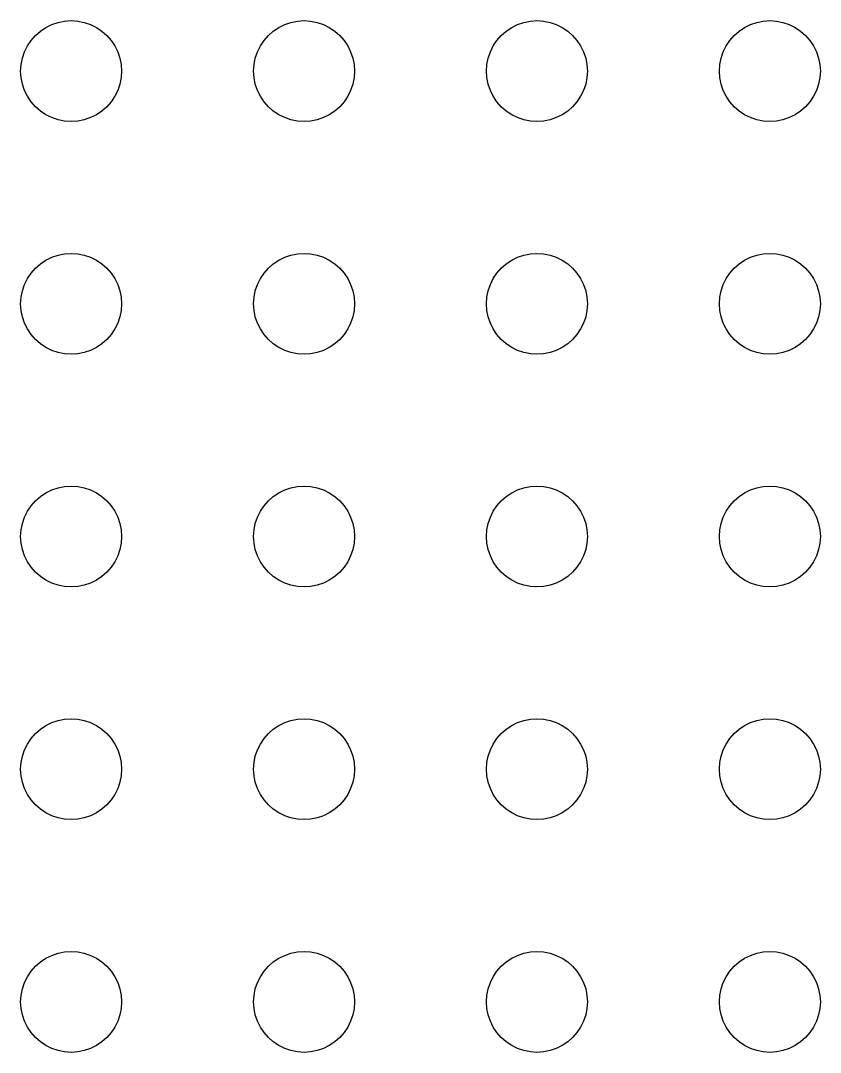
# Model space of a CAD drawing. Header units: metres. Extents: x -126 to 126, y -126 to 126.
# Drawn here: x -63.2 to -11.8, y -3.2 to 63.2 of the extents above; entities that cross this region are included whole.
import ezdxf

# ---------------------------------------------------------------- set-up
doc = ezdxf.new("R2010")
doc.units = ezdxf.units.M

msp = doc.modelspace()

# ---------------------------------------------------------------- linework, layer by layer
for p, q in [((-60.8412, 63.1393), (-60.4242, 63.2222)), ((-60.4242, 63.2222), (-60, 63.25)), ((-60, 63.25), (-59.5758, 63.2222)), ((-59.5758, 63.2222), (-59.1588, 63.1393)), ((-45.8412, 63.1393), (-45.4242, 63.2222)), ((-45.4242, 63.2222), (-45, 63.25)), ((-45, 63.25), (-44.5758, 63.2222)), ((-44.5758, 63.2222), (-44.1588, 63.1393)), ((-30.8412, 63.1393), (-30.4242, 63.2222)), ((-30.4242, 63.2222), (-30, 63.25)), ((-30, 63.25), (-29.5758, 63.2222)), ((-29.5758, 63.2222), (-29.1588, 63.1393)), ((-15.8412, 63.1393), (-15.4242, 63.2222)), ((-15.4242, 63.2222), (-15, 63.25)), ((-15, 63.25), (-14.5758, 63.2222)), ((-14.5758, 63.2222), (-14.1588, 63.1393)), ((-62.2981, 62.2981), (-61.9785, 62.5784)), ((-61.9785, 62.5784), (-61.625, 62.8146)), ((-61.625, 62.8146), (-61.2437, 63.0026)), ((-61.2437, 63.0026), (-60.8412, 63.1393)), ((-59.1588, 63.1393), (-58.7563, 63.0026)), ((-58.7563, 63.0026), (-58.375, 62.8146)), ((-58.375, 62.8146), (-58.0215, 62.5784)), ((-58.0215, 62.5784), (-57.7019, 62.2981)), ((-47.2981, 62.2981), (-46.9785, 62.5784)), ((-46.9785, 62.5784), (-46.625, 62.8146)), ((-46.625, 62.8146), (-46.2437, 63.0026)), ((-46.2437, 63.0026), (-45.8412, 63.1393)), ((-44.1588, 63.1393), (-43.7563, 63.0026)), ((-43.7563, 63.0026), (-43.375, 62.8146)), ((-43.375, 62.8146), (-43.0215, 62.5784)), ((-43.0215, 62.5784), (-42.7019, 62.2981)), ((-32.2981, 62.2981), (-31.9785, 62.5784)), ((-31.9785, 62.5784), (-31.625, 62.8146)), ((-31.625, 62.8146), (-31.2437, 63.0026)), ((-31.2437, 63.0026), (-30.8412, 63.1393)), ((-29.1588, 63.1393), (-28.7563, 63.0026)), ((-28.7563, 63.0026), (-28.375, 62.8146)), ((-28.375, 62.8146), (-28.0215, 62.5784)), ((-28.0215, 62.5784), (-27.7019, 62.2981)), ((-17.2981, 62.2981), (-16.9785, 62.5784)), ((-16.9785, 62.5784), (-16.625, 62.8146)), ((-16.625, 62.8146), (-16.2437, 63.0026)), ((-16.2437, 63.0026), (-15.8412, 63.1393)), ((-14.1588, 63.1393), (-13.7563, 63.0026)), ((-13.7563, 63.0026), (-13.375, 62.8146)), ((-13.375, 62.8146), (-13.0215, 62.5784)), ((-13.0215, 62.5784), (-12.7019, 62.2981)), ((-62.8146, 61.625), (-62.5784, 61.9785)), ((-62.5784, 61.9785), (-62.2981, 62.2981)), ((-57.7019, 62.2981), (-57.4216, 61.9785)), ((-57.4216, 61.9785), (-57.1854, 61.625)), ((-47.8146, 61.625), (-47.5784, 61.9785)), ((-47.5784, 61.9785), (-47.2981, 62.2981)), ((-42.7019, 62.2981), (-42.4216, 61.9785)), ((-42.4216, 61.9785), (-42.1854, 61.625)), ((-32.8146, 61.625), (-32.5784, 61.9785)), ((-32.5784, 61.9785), (-32.2981, 62.2981)), ((-27.7019, 62.2981), (-27.4216, 61.9785)), ((-27.4216, 61.9785), (-27.1854, 61.625)), ((-17.8146, 61.625), (-17.5784, 61.9785)), ((-17.5784, 61.9785), (-17.2981, 62.2981)), ((-12.7019, 62.2981), (-12.4216, 61.9785)), ((-12.4216, 61.9785), (-12.1854, 61.625)), ((-63.1393, 60.8412), (-63.0026, 61.2437)), ((-63.0026, 61.2437), (-62.8146, 61.625)), ((-57.1854, 61.625), (-56.9974, 61.2437)), ((-56.9974, 61.2437), (-56.8607, 60.8412)), ((-48.1393, 60.8412), (-48.0026, 61.2437)), ((-48.0026, 61.2437), (-47.8146, 61.625)), ((-42.1854, 61.625), (-41.9974, 61.2437)), ((-41.9974, 61.2437), (-41.8607, 60.8412)), ((-33.1393, 60.8412), (-33.0026, 61.2437)), ((-33.0026, 61.2437), (-32.8146, 61.625)), ((-27.1854, 61.625), (-26.9974, 61.2437)), ((-26.9974, 61.2437), (-26.8607, 60.8412)), ((-18.1393, 60.8412), (-18.0026, 61.2437)), ((-18.0026, 61.2437), (-17.8146, 61.625)), ((-12.1854, 61.625), (-11.9974, 61.2437)), ((-11.9974, 61.2437), (-11.8607, 60.8412)), ((-63.2222, 60.4242), (-63.1393, 60.8412)), ((-56.8607, 60.8412), (-56.7778, 60.4242)), ((-48.2222, 60.4242), (-48.1393, 60.8412)), ((-41.8607, 60.8412), (-41.7778, 60.4242)), ((-33.2222, 60.4242), (-33.1393, 60.8412)), ((-26.8607, 60.8412), (-26.7778, 60.4242)), ((-18.2222, 60.4242), (-18.1393, 60.8412)), ((-11.8607, 60.8412), (-11.7778, 60.4242)), ((-63.25, 60), (-63.2222, 60.4242)), ((-63.2222, 59.5758), (-63.25, 60)), ((-56.7778, 60.4242), (-56.75, 60)), ((-56.75, 60), (-56.7778, 59.5758)), ((-48.25, 60), (-48.2222, 60.4242)), ((-48.2222, 59.5758), (-48.25, 60)), ((-41.7778, 60.4242), (-41.75, 60)), ((-41.75, 60), (-41.7778, 59.5758)), ((-33.25, 60), (-33.2222, 60.4242)), ((-33.2222, 59.5758), (-33.25, 60)), ((-26.7778, 60.4242), (-26.75, 60)), ((-26.75, 60), (-26.7778, 59.5758)), ((-18.25, 60), (-18.2222, 60.4242)), ((-18.2222, 59.5758), (-18.25, 60)), ((-11.7778, 60.4242), (-11.75, 60)), ((-11.75, 60), (-11.7778, 59.5758)), ((-63.1393, 59.1588), (-63.2222, 59.5758)), ((-56.7778, 59.5758), (-56.8607, 59.1588)), ((-48.1393, 59.1588), (-48.2222, 59.5758)), ((-41.7778, 59.5758), (-41.8607, 59.1588)), ((-33.1393, 59.1588), (-33.2222, 59.5758)), ((-26.7778, 59.5758), (-26.8607, 59.1588)), ((-18.1393, 59.1588), (-18.2222, 59.5758)), ((-11.7778, 59.5758), (-11.8607, 59.1588)), ((-63.0026, 58.7563), (-63.1393, 59.1588)), ((-62.8146, 58.375), (-63.0026, 58.7563)), ((-56.9974, 58.7563), (-57.1854, 58.375)), ((-56.8607, 59.1588), (-56.9974, 58.7563)), ((-48.0026, 58.7563), (-48.1393, 59.1588)), ((-47.8146, 58.375), (-48.0026, 58.7563)), ((-41.9974, 58.7563), (-42.1854, 58.375)), ((-41.8607, 59.1588), (-41.9974, 58.7563)), ((-33.0026, 58.7563), (-33.1393, 59.1588)), ((-32.8146, 58.375), (-33.0026, 58.7563)), ((-26.9974, 58.7563), (-27.1854, 58.375)), ((-26.8607, 59.1588), (-26.9974, 58.7563)), ((-18.0026, 58.7563), (-18.1393, 59.1588)), ((-17.8146, 58.375), (-18.0026, 58.7563)), ((-11.9974, 58.7563), (-12.1854, 58.375)), ((-11.8607, 59.1588), (-11.9974, 58.7563)), ((-62.5784, 58.0215), (-62.8146, 58.375)), ((-62.2981, 57.7019), (-62.5784, 58.0215)), ((-57.4216, 58.0215), (-57.7019, 57.7019)), ((-57.1854, 58.375), (-57.4216, 58.0215)), ((-47.5784, 58.0215), (-47.8146, 58.375)), ((-47.2981, 57.7019), (-47.5784, 58.0215)), ((-42.4216, 58.0215), (-42.7019, 57.7019)), ((-42.1854, 58.375), (-42.4216, 58.0215)), ((-32.5784, 58.0215), (-32.8146, 58.375)), ((-32.2981, 57.7019), (-32.5784, 58.0215)), ((-27.4216, 58.0215), (-27.7019, 57.7019)), ((-27.1854, 58.375), (-27.4216, 58.0215)), ((-17.5784, 58.0215), (-17.8146, 58.375)), ((-17.2981, 57.7019), (-17.5784, 58.0215)), ((-12.4216, 58.0215), (-12.7019, 57.7019)), ((-12.1854, 58.375), (-12.4216, 58.0215)), ((-61.9785, 57.4216), (-62.2981, 57.7019)), ((-61.625, 57.1854), (-61.9785, 57.4216)), ((-58.0215, 57.4216), (-58.375, 57.1854)), ((-57.7019, 57.7019), (-58.0215, 57.4216)), ((-46.9785, 57.4216), (-47.2981, 57.7019)), ((-46.625, 57.1854), (-46.9785, 57.4216)), ((-43.0215, 57.4216), (-43.375, 57.1854)), ((-42.7019, 57.7019), (-43.0215, 57.4216)), ((-31.9785, 57.4216), (-32.2981, 57.7019)), ((-31.625, 57.1854), (-31.9785, 57.4216)), ((-28.0215, 57.4216), (-28.375, 57.1854)), ((-27.7019, 57.7019), (-28.0215, 57.4216)), ((-16.9785, 57.4216), (-17.2981, 57.7019)), ((-16.625, 57.1854), (-16.9785, 57.4216)), ((-13.0215, 57.4216), (-13.375, 57.1854)), ((-12.7019, 57.7019), (-13.0215, 57.4216)), ((-61.2437, 56.9974), (-61.625, 57.1854)), ((-60.8412, 56.8607), (-61.2437, 56.9974)), ((-60.4242, 56.7778), (-60.8412, 56.8607)), ((-60, 56.75), (-60.4242, 56.7778)), ((-59.5758, 56.7778), (-60, 56.75)), ((-59.1588, 56.8607), (-59.5758, 56.7778)), ((-58.7563, 56.9974), (-59.1588, 56.8607)), ((-58.375, 57.1854), (-58.7563, 56.9974)), ((-46.2437, 56.9974), (-46.625, 57.1854)), ((-45.8412, 56.8607), (-46.2437, 56.9974)), ((-45.4242, 56.7778), (-45.8412, 56.8607)), ((-45, 56.75), (-45.4242, 56.7778)), ((-44.5758, 56.7778), (-45, 56.75)), ((-44.1588, 56.8607), (-44.5758, 56.7778)), ((-43.7563, 56.9974), (-44.1588, 56.8607)), ((-43.375, 57.1854), (-43.7563, 56.9974)), ((-31.2437, 56.9974), (-31.625, 57.1854)), ((-30.8412, 56.8607), (-31.2437, 56.9974)), ((-30.4242, 56.7778), (-30.8412, 56.8607)), ((-30, 56.75), (-30.4242, 56.7778)), ((-29.5758, 56.7778), (-30, 56.75)), ((-29.1588, 56.8607), (-29.5758, 56.7778)), ((-28.7563, 56.9974), (-29.1588, 56.8607)), ((-28.375, 57.1854), (-28.7563, 56.9974)), ((-16.2437, 56.9974), (-16.625, 57.1854)), ((-15.8412, 56.8607), (-16.2437, 56.9974)), ((-15.4242, 56.7778), (-15.8412, 56.8607)), ((-15, 56.75), (-15.4242, 56.7778)), ((-14.5758, 56.7778), (-15, 56.75)), ((-14.1588, 56.8607), (-14.5758, 56.7778)), ((-13.7563, 56.9974), (-14.1588, 56.8607)), ((-13.375, 57.1854), (-13.7563, 56.9974)), ((-61.625, 47.8146), (-61.2437, 48.0026)), ((-61.2437, 48.0026), (-60.8412, 48.1393)), ((-60.8412, 48.1393), (-60.4242, 48.2222)), ((-60.4242, 48.2222), (-60, 48.25)), ((-60, 48.25), (-59.5758, 48.2222)), ((-59.5758, 48.2222), (-59.1588, 48.1393)), ((-59.1588, 48.1393), (-58.7563, 48.0026)), ((-58.7563, 48.0026), (-58.375, 47.8146)), ((-46.625, 47.8146), (-46.2437, 48.0026)), ((-46.2437, 48.0026), (-45.8412, 48.1393)), ((-45.8412, 48.1393), (-45.4242, 48.2222)), ((-45.4242, 48.2222), (-45, 48.25)), ((-45, 48.25), (-44.5758, 48.2222)), ((-44.5758, 48.2222), (-44.1588, 48.1393)), ((-44.1588, 48.1393), (-43.7563, 48.0026)), ((-43.7563, 48.0026), (-43.375, 47.8146)), ((-31.625, 47.8146), (-31.2437, 48.0026)), ((-31.2437, 48.0026), (-30.8412, 48.1393)), ((-30.8412, 48.1393), (-30.4242, 48.2222)), ((-30.4242, 48.2222), (-30, 48.25)), ((-30, 48.25), (-29.5758, 48.2222)), ((-29.5758, 48.2222), (-29.1588, 48.1393)), ((-29.1588, 48.1393), (-28.7563, 48.0026)), ((-28.7563, 48.0026), (-28.375, 47.8146)), ((-16.625, 47.8146), (-16.2437, 48.0026)), ((-16.2437, 48.0026), (-15.8412, 48.1393)), ((-15.8412, 48.1393), (-15.4242, 48.2222)), ((-15.4242, 48.2222), (-15, 48.25)), ((-15, 48.25), (-14.5758, 48.2222)), ((-14.5758, 48.2222), (-14.1588, 48.1393)), ((-14.1588, 48.1393), (-13.7563, 48.0026)), ((-13.7563, 48.0026), (-13.375, 47.8146)), ((-62.5784, 46.9785), (-62.2981, 47.2981)), ((-62.2981, 47.2981), (-61.9785, 47.5784)), ((-61.9785, 47.5784), (-61.625, 47.8146)), ((-58.375, 47.8146), (-58.0215, 47.5784)), ((-58.0215, 47.5784), (-57.7019, 47.2981)), ((-57.7019, 47.2981), (-57.4216, 46.9785)), ((-47.5784, 46.9785), (-47.2981, 47.2981)), ((-47.2981, 47.2981), (-46.9785, 47.5784)), ((-46.9785, 47.5784), (-46.625, 47.8146)), ((-43.375, 47.8146), (-43.0215, 47.5784)), ((-43.0215, 47.5784), (-42.7019, 47.2981)), ((-42.7019, 47.2981), (-42.4216, 46.9785)), ((-32.5784, 46.9785), (-32.2981, 47.2981)), ((-32.2981, 47.2981), (-31.9785, 47.5784)), ((-31.9785, 47.5784), (-31.625, 47.8146)), ((-28.375, 47.8146), (-28.0215, 47.5784)), ((-28.0215, 47.5784), (-27.7019, 47.2981)), ((-27.7019, 47.2981), (-27.4216, 46.9785)), ((-17.5784, 46.9785), (-17.2981, 47.2981)), ((-17.2981, 47.2981), (-16.9785, 47.5784)), ((-16.9785, 47.5784), (-16.625, 47.8146)), ((-13.375, 47.8146), (-13.0215, 47.5784)), ((-13.0215, 47.5784), (-12.7019, 47.2981)), ((-12.7019, 47.2981), (-12.4216, 46.9785)), ((-63.0026, 46.2437), (-62.8146, 46.625)), ((-62.8146, 46.625), (-62.5784, 46.9785)), ((-57.4216, 46.9785), (-57.1854, 46.625)), ((-57.1854, 46.625), (-56.9974, 46.2437)), ((-48.0026, 46.2437), (-47.8146, 46.625)), ((-47.8146, 46.625), (-47.5784, 46.9785)), ((-42.4216, 46.9785), (-42.1854, 46.625)), ((-42.1854, 46.625), (-41.9974, 46.2437)), ((-33.0026, 46.2437), (-32.8146, 46.625)), ((-32.8146, 46.625), (-32.5784, 46.9785)), ((-27.4216, 46.9785), (-27.1854, 46.625)), ((-27.1854, 46.625), (-26.9974, 46.2437)), ((-18.0026, 46.2437), (-17.8146, 46.625)), ((-17.8146, 46.625), (-17.5784, 46.9785)), ((-12.4216, 46.9785), (-12.1854, 46.625)), ((-12.1854, 46.625), (-11.9974, 46.2437)), ((-63.1393, 45.8412), (-63.0026, 46.2437)), ((-56.9974, 46.2437), (-56.8607, 45.8412)), ((-48.1393, 45.8412), (-48.0026, 46.2437)), ((-41.9974, 46.2437), (-41.8607, 45.8412)), ((-33.1393, 45.8412), (-33.0026, 46.2437)), ((-26.9974, 46.2437), (-26.8607, 45.8412)), ((-18.1393, 45.8412), (-18.0026, 46.2437)), ((-11.9974, 46.2437), (-11.8607, 45.8412)), ((-63.25, 45), (-63.2222, 45.4242)), ((-63.2222, 45.4242), (-63.1393, 45.8412)), ((-56.8607, 45.8412), (-56.7778, 45.4242)), ((-56.7778, 45.4242), (-56.75, 45)), ((-48.25, 45), (-48.2222, 45.4242)), ((-48.2222, 45.4242), (-48.1393, 45.8412)), ((-41.8607, 45.8412), (-41.7778, 45.4242)), ((-41.7778, 45.4242), (-41.75, 45)), ((-33.25, 45), (-33.2222, 45.4242)), ((-33.2222, 45.4242), (-33.1393, 45.8412)), ((-26.8607, 45.8412), (-26.7778, 45.4242)), ((-26.7778, 45.4242), (-26.75, 45)), ((-18.25, 45), (-18.2222, 45.4242)), ((-18.2222, 45.4242), (-18.1393, 45.8412)), ((-11.8607, 45.8412), (-11.7778, 45.4242)), ((-11.7778, 45.4242), (-11.75, 45)), ((-63.2222, 44.5758), (-63.25, 45)), ((-63.1393, 44.1588), (-63.2222, 44.5758)), ((-56.7778, 44.5758), (-56.8607, 44.1588)), ((-56.75, 45), (-56.7778, 44.5758)), ((-48.2222, 44.5758), (-48.25, 45)), ((-48.1393, 44.1588), (-48.2222, 44.5758)), ((-41.7778, 44.5758), (-41.8607, 44.1588)), ((-41.75, 45), (-41.7778, 44.5758)), ((-33.2222, 44.5758), (-33.25, 45)), ((-33.1393, 44.1588), (-33.2222, 44.5758)), ((-26.7778, 44.5758), (-26.8607, 44.1588)), ((-26.75, 45), (-26.7778, 44.5758)), ((-18.2222, 44.5758), (-18.25, 45)), ((-18.1393, 44.1588), (-18.2222, 44.5758)), ((-11.7778, 44.5758), (-11.8607, 44.1588)), ((-11.75, 45), (-11.7778, 44.5758)), ((-63.0026, 43.7563), (-63.1393, 44.1588)), ((-56.8607, 44.1588), (-56.9974, 43.7563)), ((-48.0026, 43.7563), (-48.1393, 44.1588)), ((-41.8607, 44.1588), (-41.9974, 43.7563)), ((-33.0026, 43.7563), (-33.1393, 44.1588)), ((-26.8607, 44.1588), (-26.9974, 43.7563)), ((-18.0026, 43.7563), (-18.1393, 44.1588)), ((-11.8607, 44.1588), (-11.9974, 43.7563)), ((-62.8146, 43.375), (-63.0026, 43.7563)), ((-62.5784, 43.0215), (-62.8146, 43.375)), ((-57.1854, 43.375), (-57.4216, 43.0215)), ((-56.9974, 43.7563), (-57.1854, 43.375)), ((-47.8146, 43.375), (-48.0026, 43.7563)), ((-47.5784, 43.0215), (-47.8146, 43.375)), ((-42.1854, 43.375), (-42.4216, 43.0215)), ((-41.9974, 43.7563), (-42.1854, 43.375)), ((-32.8146, 43.375), (-33.0026, 43.7563)), ((-32.5784, 43.0215), (-32.8146, 43.375)), ((-27.1854, 43.375), (-27.4216, 43.0215)), ((-26.9974, 43.7563), (-27.1854, 43.375)), ((-17.8146, 43.375), (-18.0026, 43.7563)), ((-17.5784, 43.0215), (-17.8146, 43.375)), ((-12.1854, 43.375), (-12.4216, 43.0215)), ((-11.9974, 43.7563), (-12.1854, 43.375)), ((-62.2981, 42.7019), (-62.5784, 43.0215)), ((-61.9785, 42.4216), (-62.2981, 42.7019)), ((-57.7019, 42.7019), (-58.0215, 42.4216)), ((-57.4216, 43.0215), (-57.7019, 42.7019)), ((-47.2981, 42.7019), (-47.5784, 43.0215)), ((-46.9785, 42.4216), (-47.2981, 42.7019)), ((-42.7019, 42.7019), (-43.0215, 42.4216)), ((-42.4216, 43.0215), (-42.7019, 42.7019)), ((-32.2981, 42.7019), (-32.5784, 43.0215)), ((-31.9785, 42.4216), (-32.2981, 42.7019)), ((-27.7019, 42.7019), (-28.0215, 42.4216)), ((-27.4216, 43.0215), (-27.7019, 42.7019)), ((-17.2981, 42.7019), (-17.5784, 43.0215)), ((-16.9785, 42.4216), (-17.2981, 42.7019)), ((-12.7019, 42.7019), (-13.0215, 42.4216)), ((-12.4216, 43.0215), (-12.7019, 42.7019)), ((-61.625, 42.1854), (-61.9785, 42.4216)), ((-61.2437, 41.9974), (-61.625, 42.1854)), ((-60.8412, 41.8607), (-61.2437, 41.9974)), ((-58.7563, 41.9974), (-59.1588, 41.8607)), ((-58.375, 42.1854), (-58.7563, 41.9974)), ((-58.0215, 42.4216), (-58.375, 42.1854)), ((-46.625, 42.1854), (-46.9785, 42.4216)), ((-46.2437, 41.9974), (-46.625, 42.1854)), ((-45.8412, 41.8607), (-46.2437, 41.9974)), ((-43.7563, 41.9974), (-44.1588, 41.8607)), ((-43.375, 42.1854), (-43.7563, 41.9974)), ((-43.0215, 42.4216), (-43.375, 42.1854)), ((-31.625, 42.1854), (-31.9785, 42.4216)), ((-31.2437, 41.9974), (-31.625, 42.1854)), ((-30.8412, 41.8607), (-31.2437, 41.9974)), ((-28.7563, 41.9974), (-29.1588, 41.8607)), ((-28.375, 42.1854), (-28.7563, 41.9974)), ((-28.0215, 42.4216), (-28.375, 42.1854)), ((-16.625, 42.1854), (-16.9785, 42.4216)), ((-16.2437, 41.9974), (-16.625, 42.1854)), ((-15.8412, 41.8607), (-16.2437, 41.9974)), ((-13.7563, 41.9974), (-14.1588, 41.8607)), ((-13.375, 42.1854), (-13.7563, 41.9974)), ((-13.0215, 42.4216), (-13.375, 42.1854)), ((-60.4242, 41.7778), (-60.8412, 41.8607)), ((-60, 41.75), (-60.4242, 41.7778)), ((-59.5758, 41.7778), (-60, 41.75)), ((-59.1588, 41.8607), (-59.5758, 41.7778)), ((-45.4242, 41.7778), (-45.8412, 41.8607)), ((-45, 41.75), (-45.4242, 41.7778)), ((-44.5758, 41.7778), (-45, 41.75)), ((-44.1588, 41.8607), (-44.5758, 41.7778)), ((-30.4242, 41.7778), (-30.8412, 41.8607)), ((-30, 41.75), (-30.4242, 41.7778)), ((-29.5758, 41.7778), (-30, 41.75)), ((-29.1588, 41.8607), (-29.5758, 41.7778)), ((-15.4242, 41.7778), (-15.8412, 41.8607)), ((-15, 41.75), (-15.4242, 41.7778)), ((-14.5758, 41.7778), (-15, 41.75)), ((-14.1588, 41.8607), (-14.5758, 41.7778)), ((-60.4242, 33.2222), (-60, 33.25)), ((-60, 33.25), (-59.5758, 33.2222)), ((-45.4242, 33.2222), (-45, 33.25)), ((-45, 33.25), (-44.5758, 33.2222)), ((-30.4242, 33.2222), (-30, 33.25)), ((-30, 33.25), (-29.5758, 33.2222)), ((-15.4242, 33.2222), (-15, 33.25)), ((-15, 33.25), (-14.5758, 33.2222)), ((-61.9785, 32.5784), (-61.625, 32.8146)), ((-61.625, 32.8146), (-61.2437, 33.0026)), ((-61.2437, 33.0026), (-60.8412, 33.1393)), ((-60.8412, 33.1393), (-60.4242, 33.2222)), ((-59.5758, 33.2222), (-59.1588, 33.1393)), ((-59.1588, 33.1393), (-58.7563, 33.0026)), ((-58.7563, 33.0026), (-58.375, 32.8146)), ((-58.375, 32.8146), (-58.0215, 32.5784)), ((-46.9785, 32.5784), (-46.625, 32.8146)), ((-46.625, 32.8146), (-46.2437, 33.0026)), ((-46.2437, 33.0026), (-45.8412, 33.1393)), ((-45.8412, 33.1393), (-45.4242, 33.2222)), ((-44.5758, 33.2222), (-44.1588, 33.1393)), ((-44.1588, 33.1393), (-43.7563, 33.0026)), ((-43.7563, 33.0026), (-43.375, 32.8146)), ((-43.375, 32.8146), (-43.0215, 32.5784)), ((-31.9785, 32.5784), (-31.625, 32.8146)), ((-31.625, 32.8146), (-31.2437, 33.0026)), ((-31.2437, 33.0026), (-30.8412, 33.1393)), ((-30.8412, 33.1393), (-30.4242, 33.2222)), ((-29.5758, 33.2222), (-29.1588, 33.1393)), ((-29.1588, 33.1393), (-28.7563, 33.0026)), ((-28.7563, 33.0026), (-28.375, 32.8146)), ((-28.375, 32.8146), (-28.0215, 32.5784)), ((-16.9785, 32.5784), (-16.625, 32.8146)), ((-16.625, 32.8146), (-16.2437, 33.0026)), ((-16.2437, 33.0026), (-15.8412, 33.1393)), ((-15.8412, 33.1393), (-15.4242, 33.2222)), ((-14.5758, 33.2222), (-14.1588, 33.1393)), ((-14.1588, 33.1393), (-13.7563, 33.0026)), ((-13.7563, 33.0026), (-13.375, 32.8146)), ((-13.375, 32.8146), (-13.0215, 32.5784)), ((-62.8146, 31.625), (-62.5784, 31.9785)), ((-62.5784, 31.9785), (-62.2981, 32.2981)), ((-62.2981, 32.2981), (-61.9785, 32.5784)), ((-58.0215, 32.5784), (-57.7019, 32.2981)), ((-57.7019, 32.2981), (-57.4216, 31.9785)), ((-57.4216, 31.9785), (-57.1854, 31.625)), ((-47.8146, 31.625), (-47.5784, 31.9785)), ((-47.5784, 31.9785), (-47.2981, 32.2981)), ((-47.2981, 32.2981), (-46.9785, 32.5784)), ((-43.0215, 32.5784), (-42.7019, 32.2981)), ((-42.7019, 32.2981), (-42.4216, 31.9785)), ((-42.4216, 31.9785), (-42.1854, 31.625)), ((-32.8146, 31.625), (-32.5784, 31.9785)), ((-32.5784, 31.9785), (-32.2981, 32.2981)), ((-32.2981, 32.2981), (-31.9785, 32.5784)), ((-28.0215, 32.5784), (-27.7019, 32.2981)), ((-27.7019, 32.2981), (-27.4216, 31.9785)), ((-27.4216, 31.9785), (-27.1854, 31.625)), ((-17.8146, 31.625), (-17.5784, 31.9785)), ((-17.5784, 31.9785), (-17.2981, 32.2981)), ((-17.2981, 32.2981), (-16.9785, 32.5784)), ((-13.0215, 32.5784), (-12.7019, 32.2981)), ((-12.7019, 32.2981), (-12.4216, 31.9785)), ((-12.4216, 31.9785), (-12.1854, 31.625)), ((-63.0026, 31.2437), (-62.8146, 31.625)), ((-57.1854, 31.625), (-56.9974, 31.2437)), ((-48.0026, 31.2437), (-47.8146, 31.625)), ((-42.1854, 31.625), (-41.9974, 31.2437)), ((-33.0026, 31.2437), (-32.8146, 31.625)), ((-27.1854, 31.625), (-26.9974, 31.2437)), ((-18.0026, 31.2437), (-17.8146, 31.625)), ((-12.1854, 31.625), (-11.9974, 31.2437)), ((-63.2222, 30.4242), (-63.1393, 30.8412)), ((-63.1393, 30.8412), (-63.0026, 31.2437)), ((-56.9974, 31.2437), (-56.8607, 30.8412)), ((-56.8607, 30.8412), (-56.7778, 30.4242)), ((-48.2222, 30.4242), (-48.1393, 30.8412)), ((-48.1393, 30.8412), (-48.0026, 31.2437)), ((-41.9974, 31.2437), (-41.8607, 30.8412)), ((-41.8607, 30.8412), (-41.7778, 30.4242)), ((-33.2222, 30.4242), (-33.1393, 30.8412)), ((-33.1393, 30.8412), (-33.0026, 31.2437)), ((-26.9974, 31.2437), (-26.8607, 30.8412)), ((-26.8607, 30.8412), (-26.7778, 30.4242)), ((-18.2222, 30.4242), (-18.1393, 30.8412)), ((-18.1393, 30.8412), (-18.0026, 31.2437)), ((-11.9974, 31.2437), (-11.8607, 30.8412)), ((-11.8607, 30.8412), (-11.7778, 30.4242)), ((-63.25, 30), (-63.2222, 30.4242)), ((-63.2222, 29.5758), (-63.25, 30)), ((-56.7778, 30.4242), (-56.75, 30)), ((-56.75, 30), (-56.7778, 29.5758)), ((-48.25, 30), (-48.2222, 30.4242)), ((-48.2222, 29.5758), (-48.25, 30)), ((-41.7778, 30.4242), (-41.75, 30)), ((-41.75, 30), (-41.7778, 29.5758)), ((-33.25, 30), (-33.2222, 30.4242)), ((-33.2222, 29.5758), (-33.25, 30)), ((-26.7778, 30.4242), (-26.75, 30)), ((-26.75, 30), (-26.7778, 29.5758)), ((-18.25, 30), (-18.2222, 30.4242)), ((-18.2222, 29.5758), (-18.25, 30)), ((-11.7778, 30.4242), (-11.75, 30)), ((-11.75, 30), (-11.7778, 29.5758)), ((-63.1393, 29.1588), (-63.2222, 29.5758)), ((-56.7778, 29.5758), (-56.8607, 29.1588)), ((-48.1393, 29.1588), (-48.2222, 29.5758)), ((-41.7778, 29.5758), (-41.8607, 29.1588)), ((-33.1393, 29.1588), (-33.2222, 29.5758)), ((-26.7778, 29.5758), (-26.8607, 29.1588)), ((-18.1393, 29.1588), (-18.2222, 29.5758)), ((-11.7778, 29.5758), (-11.8607, 29.1588)), ((-63.0026, 28.7563), (-63.1393, 29.1588)), ((-62.8146, 28.375), (-63.0026, 28.7563)), ((-56.9974, 28.7563), (-57.1854, 28.375)), ((-56.8607, 29.1588), (-56.9974, 28.7563)), ((-48.0026, 28.7563), (-48.1393, 29.1588)), ((-47.8146, 28.375), (-48.0026, 28.7563)), ((-41.9974, 28.7563), (-42.1854, 28.375)), ((-41.8607, 29.1588), (-41.9974, 28.7563)), ((-33.0026, 28.7563), (-33.1393, 29.1588)), ((-32.8146, 28.375), (-33.0026, 28.7563)), ((-26.9974, 28.7563), (-27.1854, 28.375)), ((-26.8607, 29.1588), (-26.9974, 28.7563)), ((-18.0026, 28.7563), (-18.1393, 29.1588)), ((-17.8146, 28.375), (-18.0026, 28.7563)), ((-11.9974, 28.7563), (-12.1854, 28.375)), ((-11.8607, 29.1588), (-11.9974, 28.7563)), ((-62.5784, 28.0215), (-62.8146, 28.375)), ((-62.2981, 27.7019), (-62.5784, 28.0215)), ((-57.4216, 28.0215), (-57.7019, 27.7019)), ((-57.1854, 28.375), (-57.4216, 28.0215)), ((-47.5784, 28.0215), (-47.8146, 28.375)), ((-47.2981, 27.7019), (-47.5784, 28.0215)), ((-42.4216, 28.0215), (-42.7019, 27.7019)), ((-42.1854, 28.375), (-42.4216, 28.0215)), ((-32.5784, 28.0215), (-32.8146, 28.375)), ((-32.2981, 27.7019), (-32.5784, 28.0215)), ((-27.4216, 28.0215), (-27.7019, 27.7019)), ((-27.1854, 28.375), (-27.4216, 28.0215)), ((-17.5784, 28.0215), (-17.8146, 28.375)), ((-17.2981, 27.7019), (-17.5784, 28.0215)), ((-12.4216, 28.0215), (-12.7019, 27.7019)), ((-12.1854, 28.375), (-12.4216, 28.0215)), ((-61.9785, 27.4216), (-62.2981, 27.7019)), ((-61.625, 27.1854), (-61.9785, 27.4216)), ((-58.0215, 27.4216), (-58.375, 27.1854)), ((-57.7019, 27.7019), (-58.0215, 27.4216)), ((-46.9785, 27.4216), (-47.2981, 27.7019)), ((-46.625, 27.1854), (-46.9785, 27.4216)), ((-43.0215, 27.4216), (-43.375, 27.1854)), ((-42.7019, 27.7019), (-43.0215, 27.4216)), ((-31.9785, 27.4216), (-32.2981, 27.7019)), ((-31.625, 27.1854), (-31.9785, 27.4216)), ((-28.0215, 27.4216), (-28.375, 27.1854)), ((-27.7019, 27.7019), (-28.0215, 27.4216)), ((-16.9785, 27.4216), (-17.2981, 27.7019)), ((-16.625, 27.1854), (-16.9785, 27.4216)), ((-13.0215, 27.4216), (-13.375, 27.1854)), ((-12.7019, 27.7019), (-13.0215, 27.4216)), ((-61.2437, 26.9974), (-61.625, 27.1854)), ((-60.8412, 26.8607), (-61.2437, 26.9974)), ((-60.4242, 26.7778), (-60.8412, 26.8607)), ((-60, 26.75), (-60.4242, 26.7778)), ((-59.5758, 26.7778), (-60, 26.75)), ((-59.1588, 26.8607), (-59.5758, 26.7778)), ((-58.7563, 26.9974), (-59.1588, 26.8607)), ((-58.375, 27.1854), (-58.7563, 26.9974)), ((-46.2437, 26.9974), (-46.625, 27.1854)), ((-45.8412, 26.8607), (-46.2437, 26.9974)), ((-45.4242, 26.7778), (-45.8412, 26.8607)), ((-45, 26.75), (-45.4242, 26.7778)), ((-44.5758, 26.7778), (-45, 26.75)), ((-44.1588, 26.8607), (-44.5758, 26.7778)), ((-43.7563, 26.9974), (-44.1588, 26.8607)), ((-43.375, 27.1854), (-43.7563, 26.9974)), ((-31.2437, 26.9974), (-31.625, 27.1854)), ((-30.8412, 26.8607), (-31.2437, 26.9974)), ((-30.4242, 26.7778), (-30.8412, 26.8607)), ((-30, 26.75), (-30.4242, 26.7778)), ((-29.5758, 26.7778), (-30, 26.75)), ((-29.1588, 26.8607), (-29.5758, 26.7778)), ((-28.7563, 26.9974), (-29.1588, 26.8607)), ((-28.375, 27.1854), (-28.7563, 26.9974)), ((-16.2437, 26.9974), (-16.625, 27.1854)), ((-15.8412, 26.8607), (-16.2437, 26.9974)), ((-15.4242, 26.7778), (-15.8412, 26.8607)), ((-15, 26.75), (-15.4242, 26.7778)), ((-14.5758, 26.7778), (-15, 26.75)), ((-14.1588, 26.8607), (-14.5758, 26.7778)), ((-13.7563, 26.9974), (-14.1588, 26.8607)), ((-13.375, 27.1854), (-13.7563, 26.9974)), ((-61.625, 17.8146), (-61.2437, 18.0026)), ((-61.2437, 18.0026), (-60.8412, 18.1393)), ((-60.8412, 18.1393), (-60.4242, 18.2222)), ((-60.4242, 18.2222), (-60, 18.25)), ((-60, 18.25), (-59.5758, 18.2222)), ((-59.5758, 18.2222), (-59.1588, 18.1393)), ((-59.1588, 18.1393), (-58.7563, 18.0026)), ((-58.7563, 18.0026), (-58.375, 17.8146)), ((-46.625, 17.8146), (-46.2437, 18.0026)), ((-46.2437, 18.0026), (-45.8412, 18.1393)), ((-45.8412, 18.1393), (-45.4242, 18.2222)), ((-45.4242, 18.2222), (-45, 18.25)), ((-45, 18.25), (-44.5758, 18.2222)), ((-44.5758, 18.2222), (-44.1588, 18.1393)), ((-44.1588, 18.1393), (-43.7563, 18.0026)), ((-43.7563, 18.0026), (-43.375, 17.8146)), ((-31.625, 17.8146), (-31.2437, 18.0026)), ((-31.2437, 18.0026), (-30.8412, 18.1393)), ((-30.8412, 18.1393), (-30.4242, 18.2222)), ((-30.4242, 18.2222), (-30, 18.25)), ((-30, 18.25), (-29.5758, 18.2222)), ((-29.5758, 18.2222), (-29.1588, 18.1393)), ((-29.1588, 18.1393), (-28.7563, 18.0026)), ((-28.7563, 18.0026), (-28.375, 17.8146)), ((-16.625, 17.8146), (-16.2437, 18.0026)), ((-16.2437, 18.0026), (-15.8412, 18.1393)), ((-15.8412, 18.1393), (-15.4242, 18.2222)), ((-15.4242, 18.2222), (-15, 18.25)), ((-15, 18.25), (-14.5758, 18.2222)), ((-14.5758, 18.2222), (-14.1588, 18.1393)), ((-14.1588, 18.1393), (-13.7563, 18.0026)), ((-13.7563, 18.0026), (-13.375, 17.8146)), ((-62.5784, 16.9785), (-62.2981, 17.2981)), ((-62.2981, 17.2981), (-61.9785, 17.5784)), ((-61.9785, 17.5784), (-61.625, 17.8146)), ((-58.375, 17.8146), (-58.0215, 17.5784)), ((-58.0215, 17.5784), (-57.7019, 17.2981)), ((-57.7019, 17.2981), (-57.4216, 16.9785)), ((-47.5784, 16.9785), (-47.2981, 17.2981)), ((-47.2981, 17.2981), (-46.9785, 17.5784)), ((-46.9785, 17.5784), (-46.625, 17.8146)), ((-43.375, 17.8146), (-43.0215, 17.5784)), ((-43.0215, 17.5784), (-42.7019, 17.2981)), ((-42.7019, 17.2981), (-42.4216, 16.9785)), ((-32.5784, 16.9785), (-32.2981, 17.2981)), ((-32.2981, 17.2981), (-31.9785, 17.5784)), ((-31.9785, 17.5784), (-31.625, 17.8146)), ((-28.375, 17.8146), (-28.0215, 17.5784)), ((-28.0215, 17.5784), (-27.7019, 17.2981)), ((-27.7019, 17.2981), (-27.4216, 16.9785)), ((-17.5784, 16.9785), (-17.2981, 17.2981)), ((-17.2981, 17.2981), (-16.9785, 17.5784)), ((-16.9785, 17.5784), (-16.625, 17.8146)), ((-13.375, 17.8146), (-13.0215, 17.5784)), ((-13.0215, 17.5784), (-12.7019, 17.2981)), ((-12.7019, 17.2981), (-12.4216, 16.9785)), ((-63.0026, 16.2437), (-62.8146, 16.625)), ((-62.8146, 16.625), (-62.5784, 16.9785)), ((-57.4216, 16.9785), (-57.1854, 16.625)), ((-57.1854, 16.625), (-56.9974, 16.2437)), ((-48.0026, 16.2437), (-47.8146, 16.625)), ((-47.8146, 16.625), (-47.5784, 16.9785)), ((-42.4216, 16.9785), (-42.1854, 16.625)), ((-42.1854, 16.625), (-41.9974, 16.2437)), ((-33.0026, 16.2437), (-32.8146, 16.625)), ((-32.8146, 16.625), (-32.5784, 16.9785)), ((-27.4216, 16.9785), (-27.1854, 16.625)), ((-27.1854, 16.625), (-26.9974, 16.2437)), ((-18.0026, 16.2437), (-17.8146, 16.625)), ((-17.8146, 16.625), (-17.5784, 16.9785)), ((-12.4216, 16.9785), (-12.1854, 16.625)), ((-12.1854, 16.625), (-11.9974, 16.2437)), ((-63.1393, 15.8412), (-63.0026, 16.2437)), ((-56.9974, 16.2437), (-56.8607, 15.8412)), ((-48.1393, 15.8412), (-48.0026, 16.2437)), ((-41.9974, 16.2437), (-41.8607, 15.8412)), ((-33.1393, 15.8412), (-33.0026, 16.2437)), ((-26.9974, 16.2437), (-26.8607, 15.8412)), ((-18.1393, 15.8412), (-18.0026, 16.2437)), ((-11.9974, 16.2437), (-11.8607, 15.8412)), ((-63.25, 15), (-63.2222, 15.4242)), ((-63.2222, 15.4242), (-63.1393, 15.8412)), ((-56.8607, 15.8412), (-56.7778, 15.4242)), ((-56.7778, 15.4242), (-56.75, 15)), ((-48.25, 15), (-48.2222, 15.4242)), ((-48.2222, 15.4242), (-48.1393, 15.8412)), ((-41.8607, 15.8412), (-41.7778, 15.4242)), ((-41.7778, 15.4242), (-41.75, 15)), ((-33.25, 15), (-33.2222, 15.4242)), ((-33.2222, 15.4242), (-33.1393, 15.8412)), ((-26.8607, 15.8412), (-26.7778, 15.4242)), ((-26.7778, 15.4242), (-26.75, 15)), ((-18.25, 15), (-18.2222, 15.4242)), ((-18.2222, 15.4242), (-18.1393, 15.8412)), ((-11.8607, 15.8412), (-11.7778, 15.4242)), ((-11.7778, 15.4242), (-11.75, 15)), ((-63.2222, 14.5758), (-63.25, 15)), ((-56.75, 15), (-56.7778, 14.5758)), ((-48.2222, 14.5758), (-48.25, 15)), ((-41.75, 15), (-41.7778, 14.5758)), ((-33.2222, 14.5758), (-33.25, 15)), ((-26.75, 15), (-26.7778, 14.5758)), ((-18.2222, 14.5758), (-18.25, 15)), ((-11.75, 15), (-11.7778, 14.5758)), ((-63.1393, 14.1588), (-63.2222, 14.5758)), ((-63.0026, 13.7563), (-63.1393, 14.1588)), ((-56.8607, 14.1588), (-56.9974, 13.7563)), ((-56.7778, 14.5758), (-56.8607, 14.1588)), ((-48.1393, 14.1588), (-48.2222, 14.5758)), ((-48.0026, 13.7563), (-48.1393, 14.1588)), ((-41.8607, 14.1588), (-41.9974, 13.7563)), ((-41.7778, 14.5758), (-41.8607, 14.1588)), ((-33.1393, 14.1588), (-33.2222, 14.5758)), ((-33.0026, 13.7563), (-33.1393, 14.1588)), ((-26.8607, 14.1588), (-26.9974, 13.7563)), ((-26.7778, 14.5758), (-26.8607, 14.1588)), ((-18.1393, 14.1588), (-18.2222, 14.5758)), ((-18.0026, 13.7563), (-18.1393, 14.1588)), ((-11.8607, 14.1588), (-11.9974, 13.7563)), ((-11.7778, 14.5758), (-11.8607, 14.1588)), ((-62.8146, 13.375), (-63.0026, 13.7563)), ((-62.5784, 13.0215), (-62.8146, 13.375)), ((-57.1854, 13.375), (-57.4216, 13.0215)), ((-56.9974, 13.7563), (-57.1854, 13.375)), ((-47.8146, 13.375), (-48.0026, 13.7563)), ((-47.5784, 13.0215), (-47.8146, 13.375)), ((-42.1854, 13.375), (-42.4216, 13.0215)), ((-41.9974, 13.7563), (-42.1854, 13.375)), ((-32.8146, 13.375), (-33.0026, 13.7563)), ((-32.5784, 13.0215), (-32.8146, 13.375)), ((-27.1854, 13.375), (-27.4216, 13.0215)), ((-26.9974, 13.7563), (-27.1854, 13.375)), ((-17.8146, 13.375), (-18.0026, 13.7563)), ((-17.5784, 13.0215), (-17.8146, 13.375)), ((-12.1854, 13.375), (-12.4216, 13.0215)), ((-11.9974, 13.7563), (-12.1854, 13.375)), ((-62.2981, 12.7019), (-62.5784, 13.0215)), ((-61.9785, 12.4216), (-62.2981, 12.7019)), ((-57.7019, 12.7019), (-58.0215, 12.4216)), ((-57.4216, 13.0215), (-57.7019, 12.7019)), ((-47.2981, 12.7019), (-47.5784, 13.0215)), ((-46.9785, 12.4216), (-47.2981, 12.7019)), ((-42.7019, 12.7019), (-43.0215, 12.4216)), ((-42.4216, 13.0215), (-42.7019, 12.7019)), ((-32.2981, 12.7019), (-32.5784, 13.0215)), ((-31.9785, 12.4216), (-32.2981, 12.7019)), ((-27.7019, 12.7019), (-28.0215, 12.4216)), ((-27.4216, 13.0215), (-27.7019, 12.7019)), ((-17.2981, 12.7019), (-17.5784, 13.0215)), ((-16.9785, 12.4216), (-17.2981, 12.7019)), ((-12.7019, 12.7019), (-13.0215, 12.4216)), ((-12.4216, 13.0215), (-12.7019, 12.7019)), ((-61.625, 12.1854), (-61.9785, 12.4216)), ((-61.2437, 11.9974), (-61.625, 12.1854)), ((-60.8412, 11.8607), (-61.2437, 11.9974)), ((-58.7563, 11.9974), (-59.1588, 11.8607)), ((-58.375, 12.1854), (-58.7563, 11.9974)), ((-58.0215, 12.4216), (-58.375, 12.1854)), ((-46.625, 12.1854), (-46.9785, 12.4216)), ((-46.2437, 11.9974), (-46.625, 12.1854)), ((-45.8412, 11.8607), (-46.2437, 11.9974)), ((-43.7563, 11.9974), (-44.1588, 11.8607)), ((-43.375, 12.1854), (-43.7563, 11.9974)), ((-43.0215, 12.4216), (-43.375, 12.1854)), ((-31.625, 12.1854), (-31.9785, 12.4216)), ((-31.2437, 11.9974), (-31.625, 12.1854)), ((-30.8412, 11.8607), (-31.2437, 11.9974)), ((-28.7563, 11.9974), (-29.1588, 11.8607)), ((-28.375, 12.1854), (-28.7563, 11.9974)), ((-28.0215, 12.4216), (-28.375, 12.1854)), ((-16.625, 12.1854), (-16.9785, 12.4216)), ((-16.2437, 11.9974), (-16.625, 12.1854)), ((-15.8412, 11.8607), (-16.2437, 11.9974)), ((-13.7563, 11.9974), (-14.1588, 11.8607)), ((-13.375, 12.1854), (-13.7563, 11.9974)), ((-13.0215, 12.4216), (-13.375, 12.1854)), ((-60.4242, 11.7778), (-60.8412, 11.8607)), ((-60, 11.75), (-60.4242, 11.7778)), ((-59.5758, 11.7778), (-60, 11.75)), ((-59.1588, 11.8607), (-59.5758, 11.7778)), ((-45.4242, 11.7778), (-45.8412, 11.8607)), ((-45, 11.75), (-45.4242, 11.7778)), ((-44.5758, 11.7778), (-45, 11.75)), ((-44.1588, 11.8607), (-44.5758, 11.7778)), ((-30.4242, 11.7778), (-30.8412, 11.8607)), ((-30, 11.75), (-30.4242, 11.7778)), ((-29.5758, 11.7778), (-30, 11.75)), ((-29.1588, 11.8607), (-29.5758, 11.7778)), ((-15.4242, 11.7778), (-15.8412, 11.8607)), ((-15, 11.75), (-15.4242, 11.7778)), ((-14.5758, 11.7778), (-15, 11.75)), ((-14.1588, 11.8607), (-14.5758, 11.7778)), ((-61.9785, 2.57838), (-61.625, 2.81458)), ((-61.625, 2.81458), (-61.2437, 3.00259)), ((-61.2437, 3.00259), (-60.8412, 3.13925)), ((-60.8412, 3.13925), (-60.4242, 3.22218)), ((-60.4242, 3.22218), (-60, 3.25)), ((-60, 3.25), (-59.5758, 3.22218)), ((-59.5758, 3.22218), (-59.1588, 3.13925)), ((-59.1588, 3.13925), (-58.7563, 3.00259)), ((-58.7563, 3.00259), (-58.375, 2.81458)), ((-58.375, 2.81458), (-58.0215, 2.57838)), ((-46.9785, 2.57838), (-46.625, 2.81458)), ((-46.625, 2.81458), (-46.2437, 3.00259)), ((-46.2437, 3.00259), (-45.8412, 3.13925)), ((-45.8412, 3.13925), (-45.4242, 3.22218)), ((-45.4242, 3.22218), (-45, 3.25)), ((-45, 3.25), (-44.5758, 3.22218)), ((-44.5758, 3.22218), (-44.1588, 3.13925)), ((-44.1588, 3.13925), (-43.7563, 3.00259)), ((-43.7563, 3.00259), (-43.375, 2.81458)), ((-43.375, 2.81458), (-43.0215, 2.57838)), ((-31.9785, 2.57838), (-31.625, 2.81458)), ((-31.625, 2.81458), (-31.2437, 3.00259)), ((-31.2437, 3.00259), (-30.8412, 3.13925)), ((-30.8412, 3.13925), (-30.4242, 3.22218)), ((-30.4242, 3.22218), (-30, 3.25)), ((-30, 3.25), (-29.5758, 3.22218)), ((-29.5758, 3.22218), (-29.1588, 3.13925)), ((-29.1588, 3.13925), (-28.7563, 3.00259)), ((-28.7563, 3.00259), (-28.375, 2.81458)), ((-28.375, 2.81458), (-28.0215, 2.57838)), ((-16.9785, 2.57838), (-16.625, 2.81458)), ((-16.625, 2.81458), (-16.2437, 3.00259)), ((-16.2437, 3.00259), (-15.8412, 3.13925)), ((-15.8412, 3.13925), (-15.4242, 3.22218)), ((-15.4242, 3.22218), (-15, 3.25)), ((-15, 3.25), (-14.5758, 3.22218)), ((-14.5758, 3.22218), (-14.1588, 3.13925)), ((-14.1588, 3.13925), (-13.7563, 3.00259)), ((-13.7563, 3.00259), (-13.375, 2.81458)), ((-13.375, 2.81458), (-13.0215, 2.57838)), ((-62.5784, 1.97847), (-62.2981, 2.2981)), ((-62.2981, 2.2981), (-61.9785, 2.57838)), ((-58.0215, 2.57838), (-57.7019, 2.2981)), ((-57.7019, 2.2981), (-57.4216, 1.97847)), ((-47.5784, 1.97847), (-47.2981, 2.2981)), ((-47.2981, 2.2981), (-46.9785, 2.57838)), ((-43.0215, 2.57838), (-42.7019, 2.2981)), ((-42.7019, 2.2981), (-42.4216, 1.97847)), ((-32.5784, 1.97847), (-32.2981, 2.2981)), ((-32.2981, 2.2981), (-31.9785, 2.57838)), ((-28.0215, 2.57838), (-27.7019, 2.2981)), ((-27.7019, 2.2981), (-27.4216, 1.97847)), ((-17.5784, 1.97847), (-17.2981, 2.2981)), ((-17.2981, 2.2981), (-16.9785, 2.57838)), ((-13.0215, 2.57838), (-12.7019, 2.2981)), ((-12.7019, 2.2981), (-12.4216, 1.97847)), ((-63.0026, 1.24371), (-62.8146, 1.625)), ((-62.8146, 1.625), (-62.5784, 1.97847)), ((-57.4216, 1.97847), (-57.1854, 1.625)), ((-57.1854, 1.625), (-56.9974, 1.24371)), ((-48.0026, 1.24371), (-47.8146, 1.625)), ((-47.8146, 1.625), (-47.5784, 1.97847)), ((-42.4216, 1.97847), (-42.1854, 1.625)), ((-42.1854, 1.625), (-41.9974, 1.24371)), ((-33.0026, 1.24371), (-32.8146, 1.625)), ((-32.8146, 1.625), (-32.5784, 1.97847)), ((-27.4216, 1.97847), (-27.1854, 1.625)), ((-27.1854, 1.625), (-26.9974, 1.24371)), ((-18.0026, 1.24371), (-17.8146, 1.625)), ((-17.8146, 1.625), (-17.5784, 1.97847)), ((-12.4216, 1.97847), (-12.1854, 1.625)), ((-12.1854, 1.625), (-11.9974, 1.24371)), ((-63.2222, 0.42421), (-63.1393, 0.84116)), ((-63.1393, 0.84116), (-63.0026, 1.24371)), ((-56.9974, 1.24371), (-56.8607, 0.84116)), ((-56.8607, 0.84116), (-56.7778, 0.42421)), ((-48.2222, 0.42421), (-48.1393, 0.84116)), ((-48.1393, 0.84116), (-48.0026, 1.24371)), ((-41.9974, 1.24371), (-41.8607, 0.84116)), ((-41.8607, 0.84116), (-41.7778, 0.42421)), ((-33.2222, 0.42421), (-33.1393, 0.84116)), ((-33.1393, 0.84116), (-33.0026, 1.24371)), ((-26.9974, 1.24371), (-26.8607, 0.84116)), ((-26.8607, 0.84116), (-26.7778, 0.42421)), ((-18.2222, 0.42421), (-18.1393, 0.84116)), ((-18.1393, 0.84116), (-18.0026, 1.24371)), ((-11.9974, 1.24371), (-11.8607, 0.84116)), ((-11.8607, 0.84116), (-11.7778, 0.42421)), ((-63.25, 0), (-63.2222, 0.42421)), ((-63.2222, -0.42421), (-63.25, 0)), ((-56.7778, 0.42421), (-56.75, 0)), ((-56.75, 0), (-56.7778, -0.42421)), ((-48.25, 0), (-48.2222, 0.42421)), ((-48.2222, -0.42421), (-48.25, 0)), ((-41.7778, 0.42421), (-41.75, 0)), ((-41.75, 0), (-41.7778, -0.42421)), ((-33.25, 0), (-33.2222, 0.42421)), ((-33.2222, -0.42421), (-33.25, 0)), ((-26.7778, 0.42421), (-26.75, 0)), ((-26.75, 0), (-26.7778, -0.42421)), ((-18.25, 0), (-18.2222, 0.42421)), ((-18.2222, -0.42421), (-18.25, 0)), ((-11.7778, 0.42421), (-11.75, 0)), ((-11.75, 0), (-11.7778, -0.42421)), ((-63.1393, -0.84116), (-63.2222, -0.42421)), ((-56.7778, -0.42421), (-56.8607, -0.84116)), ((-48.1393, -0.84116), (-48.2222, -0.42421)), ((-41.7778, -0.42421), (-41.8607, -0.84116)), ((-33.1393, -0.84116), (-33.2222, -0.42421)), ((-26.7778, -0.42421), (-26.8607, -0.84116)), ((-18.1393, -0.84116), (-18.2222, -0.42421)), ((-11.7778, -0.42421), (-11.8607, -0.84116)), ((-63.0026, -1.24371), (-63.1393, -0.84116)), ((-62.8146, -1.625), (-63.0026, -1.24371)), ((-56.9974, -1.24371), (-57.1854, -1.625)), ((-56.8607, -0.84116), (-56.9974, -1.24371)), ((-48.0026, -1.24371), (-48.1393, -0.84116)), ((-47.8146, -1.625), (-48.0026, -1.24371)), ((-41.9974, -1.24371), (-42.1854, -1.625)), ((-41.8607, -0.84116), (-41.9974, -1.24371)), ((-33.0026, -1.24371), (-33.1393, -0.84116)), ((-32.8146, -1.625), (-33.0026, -1.24371)), ((-26.9974, -1.24371), (-27.1854, -1.625)), ((-26.8607, -0.84116), (-26.9974, -1.24371)), ((-18.0026, -1.24371), (-18.1393, -0.84116)), ((-17.8146, -1.625), (-18.0026, -1.24371)), ((-11.9974, -1.24371), (-12.1854, -1.625)), ((-11.8607, -0.84116), (-11.9974, -1.24371)), ((-62.5784, -1.97847), (-62.8146, -1.625)), ((-62.2981, -2.2981), (-62.5784, -1.97847)), ((-57.4216, -1.97847), (-57.7019, -2.2981)), ((-57.1854, -1.625), (-57.4216, -1.97847)), ((-47.5784, -1.97847), (-47.8146, -1.625)), ((-47.2981, -2.2981), (-47.5784, -1.97847)), ((-42.4216, -1.97847), (-42.7019, -2.2981)), ((-42.1854, -1.625), (-42.4216, -1.97847)), ((-32.5784, -1.97847), (-32.8146, -1.625)), ((-32.2981, -2.2981), (-32.5784, -1.97847)), ((-27.4216, -1.97847), (-27.7019, -2.2981)), ((-27.1854, -1.625), (-27.4216, -1.97847)), ((-17.5784, -1.97847), (-17.8146, -1.625)), ((-17.2981, -2.2981), (-17.5784, -1.97847)), ((-12.4216, -1.97847), (-12.7019, -2.2981)), ((-12.1854, -1.625), (-12.4216, -1.97847)), ((-61.9785, -2.57838), (-62.2981, -2.2981)), ((-61.625, -2.81458), (-61.9785, -2.57838)), ((-58.0215, -2.57838), (-58.375, -2.81458)), ((-57.7019, -2.2981), (-58.0215, -2.57838)), ((-46.9785, -2.57838), (-47.2981, -2.2981)), ((-46.625, -2.81458), (-46.9785, -2.57838)), ((-43.0215, -2.57838), (-43.375, -2.81458)), ((-42.7019, -2.2981), (-43.0215, -2.57838)), ((-31.9785, -2.57838), (-32.2981, -2.2981)), ((-31.625, -2.81458), (-31.9785, -2.57838)), ((-28.0215, -2.57838), (-28.375, -2.81458)), ((-27.7019, -2.2981), (-28.0215, -2.57838)), ((-16.9785, -2.57838), (-17.2981, -2.2981)), ((-16.625, -2.81458), (-16.9785, -2.57838)), ((-13.0215, -2.57838), (-13.375, -2.81458)), ((-12.7019, -2.2981), (-13.0215, -2.57838)), ((-61.2437, -3.00259), (-61.625, -2.81458)), ((-60.8412, -3.13925), (-61.2437, -3.00259)), ((-60.4242, -3.22218), (-60.8412, -3.13925)), ((-60, -3.25), (-60.4242, -3.22218)), ((-59.5758, -3.22218), (-60, -3.25)), ((-59.1588, -3.13925), (-59.5758, -3.22218)), ((-58.7563, -3.00259), (-59.1588, -3.13925)), ((-58.375, -2.81458), (-58.7563, -3.00259)), ((-46.2437, -3.00259), (-46.625, -2.81458)), ((-45.8412, -3.13925), (-46.2437, -3.00259)), ((-45.4242, -3.22218), (-45.8412, -3.13925)), ((-45, -3.25), (-45.4242, -3.22218)), ((-44.5758, -3.22218), (-45, -3.25)), ((-44.1588, -3.13925), (-44.5758, -3.22218)), ((-43.7563, -3.00259), (-44.1588, -3.13925)), ((-43.375, -2.81458), (-43.7563, -3.00259)), ((-31.2437, -3.00259), (-31.625, -2.81458)), ((-30.8412, -3.13925), (-31.2437, -3.00259)), ((-30.4242, -3.22218), (-30.8412, -3.13925)), ((-30, -3.25), (-30.4242, -3.22218)), ((-29.5758, -3.22218), (-30, -3.25)), ((-29.1588, -3.13925), (-29.5758, -3.22218)), ((-28.7563, -3.00259), (-29.1588, -3.13925)), ((-28.375, -2.81458), (-28.7563, -3.00259)), ((-16.2437, -3.00259), (-16.625, -2.81458)), ((-15.8412, -3.13925), (-16.2437, -3.00259)), ((-15.4242, -3.22218), (-15.8412, -3.13925)), ((-15, -3.25), (-15.4242, -3.22218)), ((-14.5758, -3.22218), (-15, -3.25)), ((-14.1588, -3.13925), (-14.5758, -3.22218)), ((-13.7563, -3.00259), (-14.1588, -3.13925)), ((-13.375, -2.81458), (-13.7563, -3.00259))]:
    msp.add_line(p, q)

doc.saveas('drawing.dxf')
